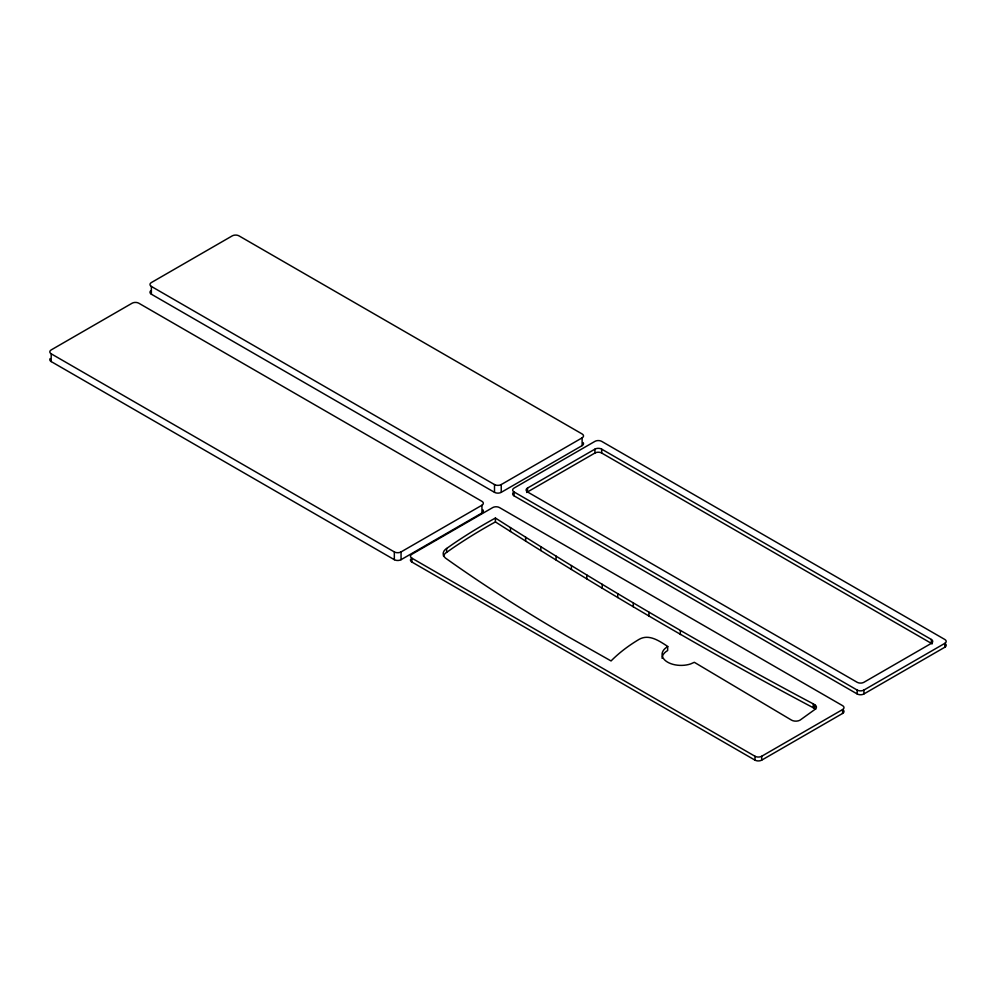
<?xml version="1.0" encoding="UTF-8"?>
<svg xmlns="http://www.w3.org/2000/svg" width="996" height="996" viewBox="0 0 996 996"><rect width="100%" height="100%" fill="white"/><g stroke="black" fill="none" stroke-linecap="round" stroke-linejoin="round"><path stroke-width="1.49" d="M51.194 361.573L51.194 353.804A4.756 2.751 0 0 1 51.194 349.92L132.095 303.22A4.756 2.751 0 0 1 138.818 303.22L481.952 501.337A4.756 2.751 0 0 1 481.952 505.221L481.952 512.99L401.052 559.69A4.756 2.751 0 0 1 394.329 559.69L51.194 361.573A4.756 2.751 0 0 1 50.161 358.572M151.367 294.206L151.367 286.437A4.756 2.751 0 0 1 151.367 282.553L232.267 235.865A4.756 2.751 0 0 1 238.99 235.865L582.125 433.97A4.756 2.751 0 0 1 582.125 437.854L582.125 445.623L501.237 492.335A4.756 2.751 0 0 1 494.502 492.335L151.367 294.206A4.756 2.751 0 0 1 150.956 290.595M394.329 559.69L394.329 551.921L51.194 353.804M401.052 559.69L401.052 551.921L481.952 505.221M494.502 492.335L494.502 484.566L151.367 286.437M501.237 492.335L501.237 484.566L582.125 437.854M667.905 646.541C659.613 641.237 649.268 633.63 639.183 639.308A185.692 107.207 0 0 0 619.363 653.289L617.184 655.169A185.692 107.207 0 0 0 611.058 660.946L567.732 636.481A1832.167 1057.789 0 0 1 452.831 563.288L445.436 558.046A13.633 7.868 0 0 1 446.619 548.485L452.495 544.364A581.851 335.926 0 0 1 495.41 518.032C598.895 584.104 704.77 646.404 813.284 703.873L814.691 704.707A5.988 3.461 0 0 1 814.691 709.6L800.099 720.108A5.988 3.461 0 0 1 791.559 720.145L694.324 662.303L690.626 663.934A19.036 10.981 0 0 1 666.013 661.107A19.036 10.981 0 0 1 667.656 646.653L667.656 650.537A19.036 10.981 0 0 0 662.079 658.306M443.457 556.017A13.633 7.868 0 0 1 446.619 552.369L452.495 548.248A581.851 335.926 0 0 1 495.41 521.916L495.41 518.032M526.747 492.522A4.756 2.751 0.1 0 1 527.507 491.949A4.756 2.751 0.1 0 1 527.507 488.065L594.948 449.134A4.756 2.751 0 0 1 601.671 449.134L931.347 639.469L931.347 643.354A4.756 2.751 -0.1 0 1 932.107 643.926M527.507 488.065L527.507 491.949L594.948 453.018A4.756 2.751 0 0 1 601.671 453.018L931.347 643.354A4.756 2.751 -0.1 0 0 931.347 639.469M931.347 643.354L863.906 682.297A4.756 2.739 0 0 1 857.183 682.297L527.507 491.949M514.048 491.949L857.183 690.066A4.756 2.751 0 0 0 863.906 690.066L944.806 643.354A4.756 2.751 0 0 0 944.806 639.469L601.671 441.365A4.756 2.751 0 0 0 594.948 441.365L514.048 488.065A4.756 2.751 0 0 0 514.048 491.949L514.048 495.834L857.183 693.951A4.756 2.751 0 0 0 863.906 693.951L944.806 647.238A4.756 2.751 0 0 0 945.839 644.25M411.846 558.146L754.98 756.25A4.756 2.751 0 0 0 761.703 756.25L842.604 709.55A4.756 2.751 0 0 0 842.604 705.666L499.469 507.562A4.756 2.751 0 0 0 492.746 507.562L411.846 554.262A4.756 2.751 0 0 0 411.846 558.146L411.846 562.018L754.98 760.135A4.756 2.751 0 0 0 761.703 760.135L842.604 713.435A4.756 2.751 0 0 0 843.014 709.824M495.41 521.916C598.895 587.989 704.77 650.288 813.284 707.758L814.691 708.592A5.988 3.461 0 0 1 815.649 709.301M944.806 643.354L944.806 647.238M863.906 690.066L863.906 693.951M857.183 690.066L857.183 693.951M842.604 709.55L842.604 713.435M814.691 704.707L814.691 708.592M813.284 703.873L813.284 707.758M761.703 756.25L761.703 760.135M754.98 756.25L754.98 760.135M680.343 630.667L680.343 634.552M648.919 612.229L648.919 616.113M633.294 602.966L633.294 606.85M617.732 593.653L617.732 597.538M602.231 584.316L602.231 588.2M601.671 449.134L601.671 453.018M594.948 449.134L594.948 453.018M586.793 574.941L586.793 578.825M571.405 565.541L571.405 569.426M556.079 556.104L556.079 559.989M540.828 546.642L540.828 550.527M525.627 537.13L525.627 541.015M510.487 527.594L510.487 531.478M446.619 548.485L446.619 552.369M514.048 495.834A4.756 2.751 0 0 1 513.289 492.522M583.158 442.635A4.756 2.751 0 0 1 582.125 445.623M501.237 484.566A4.756 2.751 0 0 1 494.502 484.566M482.711 509.666A4.756 2.751 0 0 1 481.952 512.99M401.052 551.921A4.756 2.751 0 0 1 394.329 551.921M411.846 562.018A4.756 2.751 0 0 1 410.813 559.03"/></g></svg>
